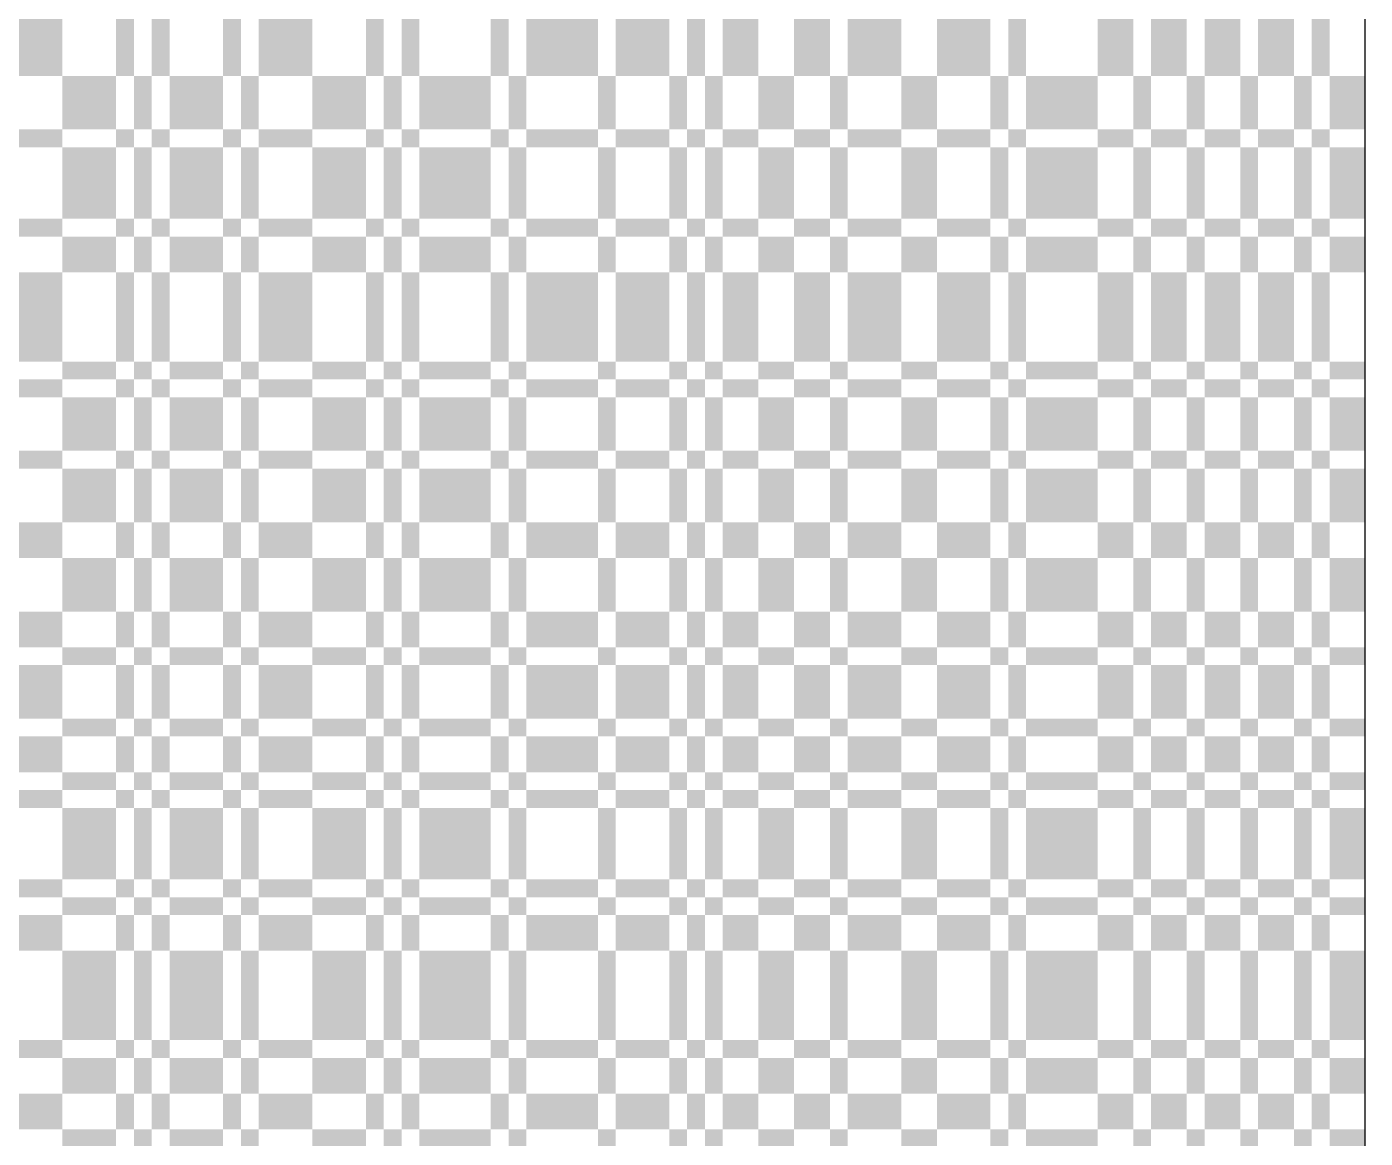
# Model space of a CAD drawing. Extents: x 0 to 200, y 0 to 200.
# Drawn here: x 150 to 180, y 100.2 to 125.1 of the extents above; entities that cross this region are included whole.
import ezdxf

# ---------------------------------------------------------------- set-up
doc = ezdxf.new("R2010")
doc.units = 0

msp = doc.modelspace()

# ---------------------------------------------------------------- linework, layer by layer
at = {"layer": 'CHROME'}
for points in [[(149.2, 124), (150.8, 124), (149.2, 125.6), (150.8, 125.6)], [(152, 124), (152.4, 124), (152, 125.6), (152.4, 125.6)], [(152.8, 124), (153.2, 124), (152.8, 125.6), (153.2, 125.6)], [(154.4, 124), (154.8, 124), (154.4, 125.6), (154.8, 125.6)], [(155.2, 124), (156.4, 124), (155.2, 125.6), (156.4, 125.6)], [(157.6, 124), (158, 124), (157.6, 125.6), (158, 125.6)], [(158.4, 124), (158.8, 124), (158.4, 125.6), (158.8, 125.6)], [(160.4, 124), (160.8, 124), (160.4, 125.6), (160.8, 125.6)], [(161.2, 124), (162.8, 124), (161.2, 125.6), (162.8, 125.6)], [(163.2, 124), (164.4, 124), (163.2, 125.6), (164.4, 125.6)], [(164.8, 124), (165.2, 124), (164.8, 125.6), (165.2, 125.6)], [(165.6, 124), (166.4, 124), (165.6, 125.6), (166.4, 125.6)], [(167.2, 124), (168, 124), (167.2, 125.6), (168, 125.6)], [(168.4, 124), (169.6, 124), (168.4, 125.6), (169.6, 125.6)], [(170.4, 124), (171.6, 124), (170.4, 125.6), (171.6, 125.6)], [(172, 124), (172.4, 124), (172, 125.6), (172.4, 125.6)], [(174, 124), (174.8, 124), (174, 125.6), (174.8, 125.6)], [(175.2, 124), (176, 124), (175.2, 125.6), (176, 125.6)], [(176.4, 124), (177.2, 124), (176.4, 125.6), (177.2, 125.6)], [(177.6, 124), (178.4, 124), (177.6, 125.6), (178.4, 125.6)], [(178.8, 124), (179.2, 124), (178.8, 125.6), (179.2, 125.6)], [(150.8, 122.8), (152, 122.8), (150.8, 124), (152, 124)], [(152.4, 122.8), (152.8, 122.8), (152.4, 124), (152.8, 124)], [(153.2, 122.8), (154.4, 122.8), (153.2, 124), (154.4, 124)], [(154.8, 122.8), (155.2, 122.8), (154.8, 124), (155.2, 124)], [(156.4, 122.8), (157.6, 122.8), (156.4, 124), (157.6, 124)], [(158, 122.8), (158.4, 122.8), (158, 124), (158.4, 124)], [(158.8, 122.8), (160.4, 122.8), (158.8, 124), (160.4, 124)], [(160.8, 122.8), (161.2, 122.8), (160.8, 124), (161.2, 124)], [(162.8, 122.8), (163.2, 122.8), (162.8, 124), (163.2, 124)], [(164.4, 122.8), (164.8, 122.8), (164.4, 124), (164.8, 124)], [(165.2, 122.8), (165.6, 122.8), (165.2, 124), (165.6, 124)], [(166.4, 122.8), (167.2, 122.8), (166.4, 124), (167.2, 124)], [(168, 122.8), (168.4, 122.8), (168, 124), (168.4, 124)], [(169.6, 122.8), (170.4, 122.8), (169.6, 124), (170.4, 124)], [(171.6, 122.8), (172, 122.8), (171.6, 124), (172, 124)], [(172.4, 122.8), (174, 122.8), (172.4, 124), (174, 124)], [(174.8, 122.8), (175.2, 122.8), (174.8, 124), (175.2, 124)], [(176, 122.8), (176.4, 122.8), (176, 124), (176.4, 124)], [(177.2, 122.8), (177.6, 122.8), (177.2, 124), (177.6, 124)], [(178.4, 122.8), (178.8, 122.8), (178.4, 124), (178.8, 124)], [(179.2, 122.8), (180, 122.8), (179.2, 124), (180, 124)], [(149.2, 122.4), (150.8, 122.4), (149.2, 122.8), (150.8, 122.8)], [(152, 122.4), (152.4, 122.4), (152, 122.8), (152.4, 122.8)], [(152.8, 122.4), (153.2, 122.4), (152.8, 122.8), (153.2, 122.8)], [(154.4, 122.4), (154.8, 122.4), (154.4, 122.8), (154.8, 122.8)], [(155.2, 122.4), (156.4, 122.4), (155.2, 122.8), (156.4, 122.8)], [(157.6, 122.4), (158, 122.4), (157.6, 122.8), (158, 122.8)], [(158.4, 122.4), (158.8, 122.4), (158.4, 122.8), (158.8, 122.8)], [(160.4, 122.4), (160.8, 122.4), (160.4, 122.8), (160.8, 122.8)], [(161.2, 122.4), (162.8, 122.4), (161.2, 122.8), (162.8, 122.8)], [(163.2, 122.4), (164.4, 122.4), (163.2, 122.8), (164.4, 122.8)], [(164.8, 122.4), (165.2, 122.4), (164.8, 122.8), (165.2, 122.8)], [(165.6, 122.4), (166.4, 122.4), (165.6, 122.8), (166.4, 122.8)], [(167.2, 122.4), (168, 122.4), (167.2, 122.8), (168, 122.8)], [(168.4, 122.4), (169.6, 122.4), (168.4, 122.8), (169.6, 122.8)], [(170.4, 122.4), (171.6, 122.4), (170.4, 122.8), (171.6, 122.8)], [(172, 122.4), (172.4, 122.4), (172, 122.8), (172.4, 122.8)], [(174, 122.4), (174.8, 122.4), (174, 122.8), (174.8, 122.8)], [(175.2, 122.4), (176, 122.4), (175.2, 122.8), (176, 122.8)], [(176.4, 122.4), (177.2, 122.4), (176.4, 122.8), (177.2, 122.8)], [(177.6, 122.4), (178.4, 122.4), (177.6, 122.8), (178.4, 122.8)], [(178.8, 122.4), (179.2, 122.4), (178.8, 122.8), (179.2, 122.8)], [(150.8, 120.8), (152, 120.8), (150.8, 122.4), (152, 122.4)], [(152.4, 120.8), (152.8, 120.8), (152.4, 122.4), (152.8, 122.4)], [(153.2, 120.8), (154.4, 120.8), (153.2, 122.4), (154.4, 122.4)], [(154.8, 120.8), (155.2, 120.8), (154.8, 122.4), (155.2, 122.4)], [(156.4, 120.8), (157.6, 120.8), (156.4, 122.4), (157.6, 122.4)], [(158, 120.8), (158.4, 120.8), (158, 122.4), (158.4, 122.4)], [(158.8, 120.8), (160.4, 120.8), (158.8, 122.4), (160.4, 122.4)], [(160.8, 120.8), (161.2, 120.8), (160.8, 122.4), (161.2, 122.4)], [(162.8, 120.8), (163.2, 120.8), (162.8, 122.4), (163.2, 122.4)], [(164.4, 120.8), (164.8, 120.8), (164.4, 122.4), (164.8, 122.4)], [(165.2, 120.8), (165.6, 120.8), (165.2, 122.4), (165.6, 122.4)], [(166.4, 120.8), (167.2, 120.8), (166.4, 122.4), (167.2, 122.4)], [(168, 120.8), (168.4, 120.8), (168, 122.4), (168.4, 122.4)], [(169.6, 120.8), (170.4, 120.8), (169.6, 122.4), (170.4, 122.4)], [(171.6, 120.8), (172, 120.8), (171.6, 122.4), (172, 122.4)], [(172.4, 120.8), (174, 120.8), (172.4, 122.4), (174, 122.4)], [(174.8, 120.8), (175.2, 120.8), (174.8, 122.4), (175.2, 122.4)], [(176, 120.8), (176.4, 120.8), (176, 122.4), (176.4, 122.4)], [(177.2, 120.8), (177.6, 120.8), (177.2, 122.4), (177.6, 122.4)], [(178.4, 120.8), (178.8, 120.8), (178.4, 122.4), (178.8, 122.4)], [(179.2, 120.8), (180, 120.8), (179.2, 122.4), (180, 122.4)], [(149.2, 120.4), (150.8, 120.4), (149.2, 120.8), (150.8, 120.8)], [(152, 120.4), (152.4, 120.4), (152, 120.8), (152.4, 120.8)], [(152.8, 120.4), (153.2, 120.4), (152.8, 120.8), (153.2, 120.8)], [(154.4, 120.4), (154.8, 120.4), (154.4, 120.8), (154.8, 120.8)], [(155.2, 120.4), (156.4, 120.4), (155.2, 120.8), (156.4, 120.8)], [(157.6, 120.4), (158, 120.4), (157.6, 120.8), (158, 120.8)], [(158.4, 120.4), (158.8, 120.4), (158.4, 120.8), (158.8, 120.8)], [(160.4, 120.4), (160.8, 120.4), (160.4, 120.8), (160.8, 120.8)], [(161.2, 120.4), (162.8, 120.4), (161.2, 120.8), (162.8, 120.8)], [(163.2, 120.4), (164.4, 120.4), (163.2, 120.8), (164.4, 120.8)], [(164.8, 120.4), (165.2, 120.4), (164.8, 120.8), (165.2, 120.8)], [(165.6, 120.4), (166.4, 120.4), (165.6, 120.8), (166.4, 120.8)], [(167.2, 120.4), (168, 120.4), (167.2, 120.8), (168, 120.8)], [(168.4, 120.4), (169.6, 120.4), (168.4, 120.8), (169.6, 120.8)], [(170.4, 120.4), (171.6, 120.4), (170.4, 120.8), (171.6, 120.8)], [(172, 120.4), (172.4, 120.4), (172, 120.8), (172.4, 120.8)], [(174, 120.4), (174.8, 120.4), (174, 120.8), (174.8, 120.8)], [(175.2, 120.4), (176, 120.4), (175.2, 120.8), (176, 120.8)], [(176.4, 120.4), (177.2, 120.4), (176.4, 120.8), (177.2, 120.8)], [(177.6, 120.4), (178.4, 120.4), (177.6, 120.8), (178.4, 120.8)], [(178.8, 120.4), (179.2, 120.4), (178.8, 120.8), (179.2, 120.8)], [(150.8, 119.6), (152, 119.6), (150.8, 120.4), (152, 120.4)], [(152.4, 119.6), (152.8, 119.6), (152.4, 120.4), (152.8, 120.4)], [(153.2, 119.6), (154.4, 119.6), (153.2, 120.4), (154.4, 120.4)], [(154.8, 119.6), (155.2, 119.6), (154.8, 120.4), (155.2, 120.4)], [(156.4, 119.6), (157.6, 119.6), (156.4, 120.4), (157.6, 120.4)], [(158, 119.6), (158.4, 119.6), (158, 120.4), (158.4, 120.4)], [(158.8, 119.6), (160.4, 119.6), (158.8, 120.4), (160.4, 120.4)], [(160.8, 119.6), (161.2, 119.6), (160.8, 120.4), (161.2, 120.4)], [(162.8, 119.6), (163.2, 119.6), (162.8, 120.4), (163.2, 120.4)], [(164.4, 119.6), (164.8, 119.6), (164.4, 120.4), (164.8, 120.4)], [(165.2, 119.6), (165.6, 119.6), (165.2, 120.4), (165.6, 120.4)], [(166.4, 119.6), (167.2, 119.6), (166.4, 120.4), (167.2, 120.4)], [(168, 119.6), (168.4, 119.6), (168, 120.4), (168.4, 120.4)], [(169.6, 119.6), (170.4, 119.6), (169.6, 120.4), (170.4, 120.4)], [(171.6, 119.6), (172, 119.6), (171.6, 120.4), (172, 120.4)], [(172.4, 119.6), (174, 119.6), (172.4, 120.4), (174, 120.4)], [(174.8, 119.6), (175.2, 119.6), (174.8, 120.4), (175.2, 120.4)], [(176, 119.6), (176.4, 119.6), (176, 120.4), (176.4, 120.4)], [(177.2, 119.6), (177.6, 119.6), (177.2, 120.4), (177.6, 120.4)], [(178.4, 119.6), (178.8, 119.6), (178.4, 120.4), (178.8, 120.4)], [(179.2, 119.6), (180, 119.6), (179.2, 120.4), (180, 120.4)], [(149.2, 117.6), (150.8, 117.6), (149.2, 119.6), (150.8, 119.6)], [(152, 117.6), (152.4, 117.6), (152, 119.6), (152.4, 119.6)], [(152.8, 117.6), (153.2, 117.6), (152.8, 119.6), (153.2, 119.6)], [(154.4, 117.6), (154.8, 117.6), (154.4, 119.6), (154.8, 119.6)], [(155.2, 117.6), (156.4, 117.6), (155.2, 119.6), (156.4, 119.6)], [(157.6, 117.6), (158, 117.6), (157.6, 119.6), (158, 119.6)], [(158.4, 117.6), (158.8, 117.6), (158.4, 119.6), (158.8, 119.6)], [(160.4, 117.6), (160.8, 117.6), (160.4, 119.6), (160.8, 119.6)], [(161.2, 117.6), (162.8, 117.6), (161.2, 119.6), (162.8, 119.6)], [(163.2, 117.6), (164.4, 117.6), (163.2, 119.6), (164.4, 119.6)], [(164.8, 117.6), (165.2, 117.6), (164.8, 119.6), (165.2, 119.6)], [(165.6, 117.6), (166.4, 117.6), (165.6, 119.6), (166.4, 119.6)], [(167.2, 117.6), (168, 117.6), (167.2, 119.6), (168, 119.6)], [(168.4, 117.6), (169.6, 117.6), (168.4, 119.6), (169.6, 119.6)], [(170.4, 117.6), (171.6, 117.6), (170.4, 119.6), (171.6, 119.6)], [(172, 117.6), (172.4, 117.6), (172, 119.6), (172.4, 119.6)], [(174, 117.6), (174.8, 117.6), (174, 119.6), (174.8, 119.6)], [(175.2, 117.6), (176, 117.6), (175.2, 119.6), (176, 119.6)], [(176.4, 117.6), (177.2, 117.6), (176.4, 119.6), (177.2, 119.6)], [(177.6, 117.6), (178.4, 117.6), (177.6, 119.6), (178.4, 119.6)], [(178.8, 117.6), (179.2, 117.6), (178.8, 119.6), (179.2, 119.6)], [(150.8, 117.2), (152, 117.2), (150.8, 117.6), (152, 117.6)], [(152.4, 117.2), (152.8, 117.2), (152.4, 117.6), (152.8, 117.6)], [(153.2, 117.2), (154.4, 117.2), (153.2, 117.6), (154.4, 117.6)], [(154.8, 117.2), (155.2, 117.2), (154.8, 117.6), (155.2, 117.6)], [(156.4, 117.2), (157.6, 117.2), (156.4, 117.6), (157.6, 117.6)], [(158, 117.2), (158.4, 117.2), (158, 117.6), (158.4, 117.6)], [(158.8, 117.2), (160.4, 117.2), (158.8, 117.6), (160.4, 117.6)], [(160.8, 117.2), (161.2, 117.2), (160.8, 117.6), (161.2, 117.6)], [(162.8, 117.2), (163.2, 117.2), (162.8, 117.6), (163.2, 117.6)], [(164.4, 117.2), (164.8, 117.2), (164.4, 117.6), (164.8, 117.6)], [(165.2, 117.2), (165.6, 117.2), (165.2, 117.6), (165.6, 117.6)], [(166.4, 117.2), (167.2, 117.2), (166.4, 117.6), (167.2, 117.6)], [(168, 117.2), (168.4, 117.2), (168, 117.6), (168.4, 117.6)], [(169.6, 117.2), (170.4, 117.2), (169.6, 117.6), (170.4, 117.6)], [(171.6, 117.2), (172, 117.2), (171.6, 117.6), (172, 117.6)], [(172.4, 117.2), (174, 117.2), (172.4, 117.6), (174, 117.6)], [(174.8, 117.2), (175.2, 117.2), (174.8, 117.6), (175.2, 117.6)], [(176, 117.2), (176.4, 117.2), (176, 117.6), (176.4, 117.6)], [(177.2, 117.2), (177.6, 117.2), (177.2, 117.6), (177.6, 117.6)], [(178.4, 117.2), (178.8, 117.2), (178.4, 117.6), (178.8, 117.6)], [(179.2, 117.2), (180, 117.2), (179.2, 117.6), (180, 117.6)], [(149.2, 116.8), (150.8, 116.8), (149.2, 117.2), (150.8, 117.2)], [(152, 116.8), (152.4, 116.8), (152, 117.2), (152.4, 117.2)], [(152.8, 116.8), (153.2, 116.8), (152.8, 117.2), (153.2, 117.2)], [(154.4, 116.8), (154.8, 116.8), (154.4, 117.2), (154.8, 117.2)], [(155.2, 116.8), (156.4, 116.8), (155.2, 117.2), (156.4, 117.2)], [(157.6, 116.8), (158, 116.8), (157.6, 117.2), (158, 117.2)], [(158.4, 116.8), (158.8, 116.8), (158.4, 117.2), (158.8, 117.2)], [(160.4, 116.8), (160.8, 116.8), (160.4, 117.2), (160.8, 117.2)], [(161.2, 116.8), (162.8, 116.8), (161.2, 117.2), (162.8, 117.2)], [(163.2, 116.8), (164.4, 116.8), (163.2, 117.2), (164.4, 117.2)], [(164.8, 116.8), (165.2, 116.8), (164.8, 117.2), (165.2, 117.2)], [(165.6, 116.8), (166.4, 116.8), (165.6, 117.2), (166.4, 117.2)], [(167.2, 116.8), (168, 116.8), (167.2, 117.2), (168, 117.2)], [(168.4, 116.8), (169.6, 116.8), (168.4, 117.2), (169.6, 117.2)], [(170.4, 116.8), (171.6, 116.8), (170.4, 117.2), (171.6, 117.2)], [(172, 116.8), (172.4, 116.8), (172, 117.2), (172.4, 117.2)], [(174, 116.8), (174.8, 116.8), (174, 117.2), (174.8, 117.2)], [(175.2, 116.8), (176, 116.8), (175.2, 117.2), (176, 117.2)], [(176.4, 116.8), (177.2, 116.8), (176.4, 117.2), (177.2, 117.2)], [(177.6, 116.8), (178.4, 116.8), (177.6, 117.2), (178.4, 117.2)], [(178.8, 116.8), (179.2, 116.8), (178.8, 117.2), (179.2, 117.2)], [(150.8, 115.6), (152, 115.6), (150.8, 116.8), (152, 116.8)], [(152.4, 115.6), (152.8, 115.6), (152.4, 116.8), (152.8, 116.8)], [(153.2, 115.6), (154.4, 115.6), (153.2, 116.8), (154.4, 116.8)], [(154.8, 115.6), (155.2, 115.6), (154.8, 116.8), (155.2, 116.8)], [(156.4, 115.6), (157.6, 115.6), (156.4, 116.8), (157.6, 116.8)], [(158, 115.6), (158.4, 115.6), (158, 116.8), (158.4, 116.8)], [(158.8, 115.6), (160.4, 115.6), (158.8, 116.8), (160.4, 116.8)], [(160.8, 115.6), (161.2, 115.6), (160.8, 116.8), (161.2, 116.8)], [(162.8, 115.6), (163.2, 115.6), (162.8, 116.8), (163.2, 116.8)], [(164.4, 115.6), (164.8, 115.6), (164.4, 116.8), (164.8, 116.8)], [(165.2, 115.6), (165.6, 115.6), (165.2, 116.8), (165.6, 116.8)], [(166.4, 115.6), (167.2, 115.6), (166.4, 116.8), (167.2, 116.8)], [(168, 115.6), (168.4, 115.6), (168, 116.8), (168.4, 116.8)], [(169.6, 115.6), (170.4, 115.6), (169.6, 116.8), (170.4, 116.8)], [(171.6, 115.6), (172, 115.6), (171.6, 116.8), (172, 116.8)], [(172.4, 115.6), (174, 115.6), (172.4, 116.8), (174, 116.8)], [(174.8, 115.6), (175.2, 115.6), (174.8, 116.8), (175.2, 116.8)], [(176, 115.6), (176.4, 115.6), (176, 116.8), (176.4, 116.8)], [(177.2, 115.6), (177.6, 115.6), (177.2, 116.8), (177.6, 116.8)], [(178.4, 115.6), (178.8, 115.6), (178.4, 116.8), (178.8, 116.8)], [(179.2, 115.6), (180, 115.6), (179.2, 116.8), (180, 116.8)], [(149.2, 115.2), (150.8, 115.2), (149.2, 115.6), (150.8, 115.6)], [(152, 115.2), (152.4, 115.2), (152, 115.6), (152.4, 115.6)], [(152.8, 115.2), (153.2, 115.2), (152.8, 115.6), (153.2, 115.6)], [(154.4, 115.2), (154.8, 115.2), (154.4, 115.6), (154.8, 115.6)], [(155.2, 115.2), (156.4, 115.2), (155.2, 115.6), (156.4, 115.6)], [(157.6, 115.2), (158, 115.2), (157.6, 115.6), (158, 115.6)], [(158.4, 115.2), (158.8, 115.2), (158.4, 115.6), (158.8, 115.6)], [(160.4, 115.2), (160.8, 115.2), (160.4, 115.6), (160.8, 115.6)], [(161.2, 115.2), (162.8, 115.2), (161.2, 115.6), (162.8, 115.6)], [(163.2, 115.2), (164.4, 115.2), (163.2, 115.6), (164.4, 115.6)], [(164.8, 115.2), (165.2, 115.2), (164.8, 115.6), (165.2, 115.6)], [(165.6, 115.2), (166.4, 115.2), (165.6, 115.6), (166.4, 115.6)], [(167.2, 115.2), (168, 115.2), (167.2, 115.6), (168, 115.6)], [(168.4, 115.2), (169.6, 115.2), (168.4, 115.6), (169.6, 115.6)], [(170.4, 115.2), (171.6, 115.2), (170.4, 115.6), (171.6, 115.6)], [(172, 115.2), (172.4, 115.2), (172, 115.6), (172.4, 115.6)], [(174, 115.2), (174.8, 115.2), (174, 115.6), (174.8, 115.6)], [(175.2, 115.2), (176, 115.2), (175.2, 115.6), (176, 115.6)], [(176.4, 115.2), (177.2, 115.2), (176.4, 115.6), (177.2, 115.6)], [(177.6, 115.2), (178.4, 115.2), (177.6, 115.6), (178.4, 115.6)], [(178.8, 115.2), (179.2, 115.2), (178.8, 115.6), (179.2, 115.6)], [(150.8, 114), (152, 114), (150.8, 115.2), (152, 115.2)], [(152.4, 114), (152.8, 114), (152.4, 115.2), (152.8, 115.2)], [(153.2, 114), (154.4, 114), (153.2, 115.2), (154.4, 115.2)], [(154.8, 114), (155.2, 114), (154.8, 115.2), (155.2, 115.2)], [(156.4, 114), (157.6, 114), (156.4, 115.2), (157.6, 115.2)], [(158, 114), (158.4, 114), (158, 115.2), (158.4, 115.2)], [(158.8, 114), (160.4, 114), (158.8, 115.2), (160.4, 115.2)], [(160.8, 114), (161.2, 114), (160.8, 115.2), (161.2, 115.2)], [(162.8, 114), (163.2, 114), (162.8, 115.2), (163.2, 115.2)], [(164.4, 114), (164.8, 114), (164.4, 115.2), (164.8, 115.2)], [(165.2, 114), (165.6, 114), (165.2, 115.2), (165.6, 115.2)], [(166.4, 114), (167.2, 114), (166.4, 115.2), (167.2, 115.2)], [(168, 114), (168.4, 114), (168, 115.2), (168.4, 115.2)], [(169.6, 114), (170.4, 114), (169.6, 115.2), (170.4, 115.2)], [(171.6, 114), (172, 114), (171.6, 115.2), (172, 115.2)], [(172.4, 114), (174, 114), (172.4, 115.2), (174, 115.2)], [(174.8, 114), (175.2, 114), (174.8, 115.2), (175.2, 115.2)], [(176, 114), (176.4, 114), (176, 115.2), (176.4, 115.2)], [(177.2, 114), (177.6, 114), (177.2, 115.2), (177.6, 115.2)], [(178.4, 114), (178.8, 114), (178.4, 115.2), (178.8, 115.2)], [(179.2, 114), (180, 114), (179.2, 115.2), (180, 115.2)], [(149.2, 113.2), (150.8, 113.2), (149.2, 114), (150.8, 114)], [(152, 113.2), (152.4, 113.2), (152, 114), (152.4, 114)], [(152.8, 113.2), (153.2, 113.2), (152.8, 114), (153.2, 114)], [(154.4, 113.2), (154.8, 113.2), (154.4, 114), (154.8, 114)], [(155.2, 113.2), (156.4, 113.2), (155.2, 114), (156.4, 114)], [(157.6, 113.2), (158, 113.2), (157.6, 114), (158, 114)], [(158.4, 113.2), (158.8, 113.2), (158.4, 114), (158.8, 114)], [(160.4, 113.2), (160.8, 113.2), (160.4, 114), (160.8, 114)], [(161.2, 113.2), (162.8, 113.2), (161.2, 114), (162.8, 114)], [(163.2, 113.2), (164.4, 113.2), (163.2, 114), (164.4, 114)], [(164.8, 113.2), (165.2, 113.2), (164.8, 114), (165.2, 114)], [(165.6, 113.2), (166.4, 113.2), (165.6, 114), (166.4, 114)], [(167.2, 113.2), (168, 113.2), (167.2, 114), (168, 114)], [(168.4, 113.2), (169.6, 113.2), (168.4, 114), (169.6, 114)], [(170.4, 113.2), (171.6, 113.2), (170.4, 114), (171.6, 114)], [(172, 113.2), (172.4, 113.2), (172, 114), (172.4, 114)], [(174, 113.2), (174.8, 113.2), (174, 114), (174.8, 114)], [(175.2, 113.2), (176, 113.2), (175.2, 114), (176, 114)], [(176.4, 113.2), (177.2, 113.2), (176.4, 114), (177.2, 114)], [(177.6, 113.2), (178.4, 113.2), (177.6, 114), (178.4, 114)], [(178.8, 113.2), (179.2, 113.2), (178.8, 114), (179.2, 114)], [(150.8, 112), (152, 112), (150.8, 113.2), (152, 113.2)], [(152.4, 112), (152.8, 112), (152.4, 113.2), (152.8, 113.2)], [(153.2, 112), (154.4, 112), (153.2, 113.2), (154.4, 113.2)], [(154.8, 112), (155.2, 112), (154.8, 113.2), (155.2, 113.2)], [(156.4, 112), (157.6, 112), (156.4, 113.2), (157.6, 113.2)], [(158, 112), (158.4, 112), (158, 113.2), (158.4, 113.2)], [(158.8, 112), (160.4, 112), (158.8, 113.2), (160.4, 113.2)], [(160.8, 112), (161.2, 112), (160.8, 113.2), (161.2, 113.2)], [(162.8, 112), (163.2, 112), (162.8, 113.2), (163.2, 113.2)], [(164.4, 112), (164.8, 112), (164.4, 113.2), (164.8, 113.2)], [(165.2, 112), (165.6, 112), (165.2, 113.2), (165.6, 113.2)], [(166.4, 112), (167.2, 112), (166.4, 113.2), (167.2, 113.2)], [(168, 112), (168.4, 112), (168, 113.2), (168.4, 113.2)], [(169.6, 112), (170.4, 112), (169.6, 113.2), (170.4, 113.2)], [(171.6, 112), (172, 112), (171.6, 113.2), (172, 113.2)], [(172.4, 112), (174, 112), (172.4, 113.2), (174, 113.2)], [(174.8, 112), (175.2, 112), (174.8, 113.2), (175.2, 113.2)], [(176, 112), (176.4, 112), (176, 113.2), (176.4, 113.2)], [(177.2, 112), (177.6, 112), (177.2, 113.2), (177.6, 113.2)], [(178.4, 112), (178.8, 112), (178.4, 113.2), (178.8, 113.2)], [(179.2, 112), (180, 112), (179.2, 113.2), (180, 113.2)], [(149.2, 111.2), (150.8, 111.2), (149.2, 112), (150.8, 112)], [(152, 111.2), (152.4, 111.2), (152, 112), (152.4, 112)], [(152.8, 111.2), (153.2, 111.2), (152.8, 112), (153.2, 112)], [(154.4, 111.2), (154.8, 111.2), (154.4, 112), (154.8, 112)], [(155.2, 111.2), (156.4, 111.2), (155.2, 112), (156.4, 112)], [(157.6, 111.2), (158, 111.2), (157.6, 112), (158, 112)], [(158.4, 111.2), (158.8, 111.2), (158.4, 112), (158.8, 112)], [(160.4, 111.2), (160.8, 111.2), (160.4, 112), (160.8, 112)], [(161.2, 111.2), (162.8, 111.2), (161.2, 112), (162.8, 112)], [(163.2, 111.2), (164.4, 111.2), (163.2, 112), (164.4, 112)], [(164.8, 111.2), (165.2, 111.2), (164.8, 112), (165.2, 112)], [(165.6, 111.2), (166.4, 111.2), (165.6, 112), (166.4, 112)], [(167.2, 111.2), (168, 111.2), (167.2, 112), (168, 112)], [(168.4, 111.2), (169.6, 111.2), (168.4, 112), (169.6, 112)], [(170.4, 111.2), (171.6, 111.2), (170.4, 112), (171.6, 112)], [(172, 111.2), (172.4, 111.2), (172, 112), (172.4, 112)], [(174, 111.2), (174.8, 111.2), (174, 112), (174.8, 112)], [(175.2, 111.2), (176, 111.2), (175.2, 112), (176, 112)], [(176.4, 111.2), (177.2, 111.2), (176.4, 112), (177.2, 112)], [(177.6, 111.2), (178.4, 111.2), (177.6, 112), (178.4, 112)], [(178.8, 111.2), (179.2, 111.2), (178.8, 112), (179.2, 112)], [(150.8, 110.8), (152, 110.8), (150.8, 111.2), (152, 111.2)], [(152.4, 110.8), (152.8, 110.8), (152.4, 111.2), (152.8, 111.2)], [(153.2, 110.8), (154.4, 110.8), (153.2, 111.2), (154.4, 111.2)], [(154.8, 110.8), (155.2, 110.8), (154.8, 111.2), (155.2, 111.2)], [(156.4, 110.8), (157.6, 110.8), (156.4, 111.2), (157.6, 111.2)], [(158, 110.8), (158.4, 110.8), (158, 111.2), (158.4, 111.2)], [(158.8, 110.8), (160.4, 110.8), (158.8, 111.2), (160.4, 111.2)], [(160.8, 110.8), (161.2, 110.8), (160.8, 111.2), (161.2, 111.2)], [(162.8, 110.8), (163.2, 110.8), (162.8, 111.2), (163.2, 111.2)], [(164.4, 110.8), (164.8, 110.8), (164.4, 111.2), (164.8, 111.2)], [(165.2, 110.8), (165.6, 110.8), (165.2, 111.2), (165.6, 111.2)], [(166.4, 110.8), (167.2, 110.8), (166.4, 111.2), (167.2, 111.2)], [(168, 110.8), (168.4, 110.8), (168, 111.2), (168.4, 111.2)], [(169.6, 110.8), (170.4, 110.8), (169.6, 111.2), (170.4, 111.2)], [(171.6, 110.8), (172, 110.8), (171.6, 111.2), (172, 111.2)], [(172.4, 110.8), (174, 110.8), (172.4, 111.2), (174, 111.2)], [(174.8, 110.8), (175.2, 110.8), (174.8, 111.2), (175.2, 111.2)], [(176, 110.8), (176.4, 110.8), (176, 111.2), (176.4, 111.2)], [(177.2, 110.8), (177.6, 110.8), (177.2, 111.2), (177.6, 111.2)], [(178.4, 110.8), (178.8, 110.8), (178.4, 111.2), (178.8, 111.2)], [(179.2, 110.8), (180, 110.8), (179.2, 111.2), (180, 111.2)], [(149.2, 109.6), (150.8, 109.6), (149.2, 110.8), (150.8, 110.8)], [(152, 109.6), (152.4, 109.6), (152, 110.8), (152.4, 110.8)], [(152.8, 109.6), (153.2, 109.6), (152.8, 110.8), (153.2, 110.8)], [(154.4, 109.6), (154.8, 109.6), (154.4, 110.8), (154.8, 110.8)], [(155.2, 109.6), (156.4, 109.6), (155.2, 110.8), (156.4, 110.8)], [(157.6, 109.6), (158, 109.6), (157.6, 110.8), (158, 110.8)], [(158.4, 109.6), (158.8, 109.6), (158.4, 110.8), (158.8, 110.8)], [(160.4, 109.6), (160.8, 109.6), (160.4, 110.8), (160.8, 110.8)], [(161.2, 109.6), (162.8, 109.6), (161.2, 110.8), (162.8, 110.8)], [(163.2, 109.6), (164.4, 109.6), (163.2, 110.8), (164.4, 110.8)], [(164.8, 109.6), (165.2, 109.6), (164.8, 110.8), (165.2, 110.8)], [(165.6, 109.6), (166.4, 109.6), (165.6, 110.8), (166.4, 110.8)], [(167.2, 109.6), (168, 109.6), (167.2, 110.8), (168, 110.8)], [(168.4, 109.6), (169.6, 109.6), (168.4, 110.8), (169.6, 110.8)], [(170.4, 109.6), (171.6, 109.6), (170.4, 110.8), (171.6, 110.8)], [(172, 109.6), (172.4, 109.6), (172, 110.8), (172.4, 110.8)], [(174, 109.6), (174.8, 109.6), (174, 110.8), (174.8, 110.8)], [(175.2, 109.6), (176, 109.6), (175.2, 110.8), (176, 110.8)], [(176.4, 109.6), (177.2, 109.6), (176.4, 110.8), (177.2, 110.8)], [(177.6, 109.6), (178.4, 109.6), (177.6, 110.8), (178.4, 110.8)], [(178.8, 109.6), (179.2, 109.6), (178.8, 110.8), (179.2, 110.8)], [(150.8, 109.2), (152, 109.2), (150.8, 109.6), (152, 109.6)], [(152.4, 109.2), (152.8, 109.2), (152.4, 109.6), (152.8, 109.6)], [(153.2, 109.2), (154.4, 109.2), (153.2, 109.6), (154.4, 109.6)], [(154.8, 109.2), (155.2, 109.2), (154.8, 109.6), (155.2, 109.6)], [(156.4, 109.2), (157.6, 109.2), (156.4, 109.6), (157.6, 109.6)], [(158, 109.2), (158.4, 109.2), (158, 109.6), (158.4, 109.6)], [(158.8, 109.2), (160.4, 109.2), (158.8, 109.6), (160.4, 109.6)], [(160.8, 109.2), (161.2, 109.2), (160.8, 109.6), (161.2, 109.6)], [(162.8, 109.2), (163.2, 109.2), (162.8, 109.6), (163.2, 109.6)], [(164.4, 109.2), (164.8, 109.2), (164.4, 109.6), (164.8, 109.6)], [(165.2, 109.2), (165.6, 109.2), (165.2, 109.6), (165.6, 109.6)], [(166.4, 109.2), (167.2, 109.2), (166.4, 109.6), (167.2, 109.6)], [(168, 109.2), (168.4, 109.2), (168, 109.6), (168.4, 109.6)], [(169.6, 109.2), (170.4, 109.2), (169.6, 109.6), (170.4, 109.6)], [(171.6, 109.2), (172, 109.2), (171.6, 109.6), (172, 109.6)], [(172.4, 109.2), (174, 109.2), (172.4, 109.6), (174, 109.6)], [(174.8, 109.2), (175.2, 109.2), (174.8, 109.6), (175.2, 109.6)], [(176, 109.2), (176.4, 109.2), (176, 109.6), (176.4, 109.6)], [(177.2, 109.2), (177.6, 109.2), (177.2, 109.6), (177.6, 109.6)], [(178.4, 109.2), (178.8, 109.2), (178.4, 109.6), (178.8, 109.6)], [(179.2, 109.2), (180, 109.2), (179.2, 109.6), (180, 109.6)], [(149.2, 108.4), (150.8, 108.4), (149.2, 109.2), (150.8, 109.2)], [(152, 108.4), (152.4, 108.4), (152, 109.2), (152.4, 109.2)], [(152.8, 108.4), (153.2, 108.4), (152.8, 109.2), (153.2, 109.2)], [(154.4, 108.4), (154.8, 108.4), (154.4, 109.2), (154.8, 109.2)], [(155.2, 108.4), (156.4, 108.4), (155.2, 109.2), (156.4, 109.2)], [(157.6, 108.4), (158, 108.4), (157.6, 109.2), (158, 109.2)], [(158.4, 108.4), (158.8, 108.4), (158.4, 109.2), (158.8, 109.2)], [(160.4, 108.4), (160.8, 108.4), (160.4, 109.2), (160.8, 109.2)], [(161.2, 108.4), (162.8, 108.4), (161.2, 109.2), (162.8, 109.2)], [(163.2, 108.4), (164.4, 108.4), (163.2, 109.2), (164.4, 109.2)], [(164.8, 108.4), (165.2, 108.4), (164.8, 109.2), (165.2, 109.2)], [(165.6, 108.4), (166.4, 108.4), (165.6, 109.2), (166.4, 109.2)], [(167.2, 108.4), (168, 108.4), (167.2, 109.2), (168, 109.2)], [(168.4, 108.4), (169.6, 108.4), (168.4, 109.2), (169.6, 109.2)], [(170.4, 108.4), (171.6, 108.4), (170.4, 109.2), (171.6, 109.2)], [(172, 108.4), (172.4, 108.4), (172, 109.2), (172.4, 109.2)], [(174, 108.4), (174.8, 108.4), (174, 109.2), (174.8, 109.2)], [(175.2, 108.4), (176, 108.4), (175.2, 109.2), (176, 109.2)], [(176.4, 108.4), (177.2, 108.4), (176.4, 109.2), (177.2, 109.2)], [(177.6, 108.4), (178.4, 108.4), (177.6, 109.2), (178.4, 109.2)], [(178.8, 108.4), (179.2, 108.4), (178.8, 109.2), (179.2, 109.2)], [(150.8, 108), (152, 108), (150.8, 108.4), (152, 108.4)], [(152.4, 108), (152.8, 108), (152.4, 108.4), (152.8, 108.4)], [(153.2, 108), (154.4, 108), (153.2, 108.4), (154.4, 108.4)], [(154.8, 108), (155.2, 108), (154.8, 108.4), (155.2, 108.4)], [(156.4, 108), (157.6, 108), (156.4, 108.4), (157.6, 108.4)], [(158, 108), (158.4, 108), (158, 108.4), (158.4, 108.4)], [(158.8, 108), (160.4, 108), (158.8, 108.4), (160.4, 108.4)], [(160.8, 108), (161.2, 108), (160.8, 108.4), (161.2, 108.4)], [(162.8, 108), (163.2, 108), (162.8, 108.4), (163.2, 108.4)], [(164.4, 108), (164.8, 108), (164.4, 108.4), (164.8, 108.4)], [(165.2, 108), (165.6, 108), (165.2, 108.4), (165.6, 108.4)], [(166.4, 108), (167.2, 108), (166.4, 108.4), (167.2, 108.4)], [(168, 108), (168.4, 108), (168, 108.4), (168.4, 108.4)], [(169.6, 108), (170.4, 108), (169.6, 108.4), (170.4, 108.4)], [(171.6, 108), (172, 108), (171.6, 108.4), (172, 108.4)], [(172.4, 108), (174, 108), (172.4, 108.4), (174, 108.4)], [(174.8, 108), (175.2, 108), (174.8, 108.4), (175.2, 108.4)], [(176, 108), (176.4, 108), (176, 108.4), (176.4, 108.4)], [(177.2, 108), (177.6, 108), (177.2, 108.4), (177.6, 108.4)], [(178.4, 108), (178.8, 108), (178.4, 108.4), (178.8, 108.4)], [(179.2, 108), (180, 108), (179.2, 108.4), (180, 108.4)], [(149.2, 107.6), (150.8, 107.6), (149.2, 108), (150.8, 108)], [(152, 107.6), (152.4, 107.6), (152, 108), (152.4, 108)], [(152.8, 107.6), (153.2, 107.6), (152.8, 108), (153.2, 108)], [(154.4, 107.6), (154.8, 107.6), (154.4, 108), (154.8, 108)], [(155.2, 107.6), (156.4, 107.6), (155.2, 108), (156.4, 108)], [(157.6, 107.6), (158, 107.6), (157.6, 108), (158, 108)], [(158.4, 107.6), (158.8, 107.6), (158.4, 108), (158.8, 108)], [(160.4, 107.6), (160.8, 107.6), (160.4, 108), (160.8, 108)], [(161.2, 107.6), (162.8, 107.6), (161.2, 108), (162.8, 108)], [(163.2, 107.6), (164.4, 107.6), (163.2, 108), (164.4, 108)], [(164.8, 107.6), (165.2, 107.6), (164.8, 108), (165.2, 108)], [(165.6, 107.6), (166.4, 107.6), (165.6, 108), (166.4, 108)], [(167.2, 107.6), (168, 107.6), (167.2, 108), (168, 108)], [(168.4, 107.6), (169.6, 107.6), (168.4, 108), (169.6, 108)], [(170.4, 107.6), (171.6, 107.6), (170.4, 108), (171.6, 108)], [(172, 107.6), (172.4, 107.6), (172, 108), (172.4, 108)], [(174, 107.6), (174.8, 107.6), (174, 108), (174.8, 108)], [(175.2, 107.6), (176, 107.6), (175.2, 108), (176, 108)], [(176.4, 107.6), (177.2, 107.6), (176.4, 108), (177.2, 108)], [(177.6, 107.6), (178.4, 107.6), (177.6, 108), (178.4, 108)], [(178.8, 107.6), (179.2, 107.6), (178.8, 108), (179.2, 108)], [(150.8, 106), (152, 106), (150.8, 107.6), (152, 107.6)], [(152.4, 106), (152.8, 106), (152.4, 107.6), (152.8, 107.6)], [(153.2, 106), (154.4, 106), (153.2, 107.6), (154.4, 107.6)], [(154.8, 106), (155.2, 106), (154.8, 107.6), (155.2, 107.6)], [(156.4, 106), (157.6, 106), (156.4, 107.6), (157.6, 107.6)], [(158, 106), (158.4, 106), (158, 107.6), (158.4, 107.6)], [(158.8, 106), (160.4, 106), (158.8, 107.6), (160.4, 107.6)], [(160.8, 106), (161.2, 106), (160.8, 107.6), (161.2, 107.6)], [(162.8, 106), (163.2, 106), (162.8, 107.6), (163.2, 107.6)], [(164.4, 106), (164.8, 106), (164.4, 107.6), (164.8, 107.6)], [(165.2, 106), (165.6, 106), (165.2, 107.6), (165.6, 107.6)], [(166.4, 106), (167.2, 106), (166.4, 107.6), (167.2, 107.6)], [(168, 106), (168.4, 106), (168, 107.6), (168.4, 107.6)], [(169.6, 106), (170.4, 106), (169.6, 107.6), (170.4, 107.6)], [(171.6, 106), (172, 106), (171.6, 107.6), (172, 107.6)], [(172.4, 106), (174, 106), (172.4, 107.6), (174, 107.6)], [(174.8, 106), (175.2, 106), (174.8, 107.6), (175.2, 107.6)], [(176, 106), (176.4, 106), (176, 107.6), (176.4, 107.6)], [(177.2, 106), (177.6, 106), (177.2, 107.6), (177.6, 107.6)], [(178.4, 106), (178.8, 106), (178.4, 107.6), (178.8, 107.6)], [(179.2, 106), (180, 106), (179.2, 107.6), (180, 107.6)], [(149.2, 105.6), (150.8, 105.6), (149.2, 106), (150.8, 106)], [(152, 105.6), (152.4, 105.6), (152, 106), (152.4, 106)], [(152.8, 105.6), (153.2, 105.6), (152.8, 106), (153.2, 106)], [(154.4, 105.6), (154.8, 105.6), (154.4, 106), (154.8, 106)], [(155.2, 105.6), (156.4, 105.6), (155.2, 106), (156.4, 106)], [(157.6, 105.6), (158, 105.6), (157.6, 106), (158, 106)], [(158.4, 105.6), (158.8, 105.6), (158.4, 106), (158.8, 106)], [(160.4, 105.6), (160.8, 105.6), (160.4, 106), (160.8, 106)], [(161.2, 105.6), (162.8, 105.6), (161.2, 106), (162.8, 106)], [(163.2, 105.6), (164.4, 105.6), (163.2, 106), (164.4, 106)], [(164.8, 105.6), (165.2, 105.6), (164.8, 106), (165.2, 106)], [(165.6, 105.6), (166.4, 105.6), (165.6, 106), (166.4, 106)], [(167.2, 105.6), (168, 105.6), (167.2, 106), (168, 106)], [(168.4, 105.6), (169.6, 105.6), (168.4, 106), (169.6, 106)], [(170.4, 105.6), (171.6, 105.6), (170.4, 106), (171.6, 106)], [(172, 105.6), (172.4, 105.6), (172, 106), (172.4, 106)], [(174, 105.6), (174.8, 105.6), (174, 106), (174.8, 106)], [(175.2, 105.6), (176, 105.6), (175.2, 106), (176, 106)], [(176.4, 105.6), (177.2, 105.6), (176.4, 106), (177.2, 106)], [(177.6, 105.6), (178.4, 105.6), (177.6, 106), (178.4, 106)], [(178.8, 105.6), (179.2, 105.6), (178.8, 106), (179.2, 106)], [(150.8, 105.2), (152, 105.2), (150.8, 105.6), (152, 105.6)], [(152.4, 105.2), (152.8, 105.2), (152.4, 105.6), (152.8, 105.6)], [(153.2, 105.2), (154.4, 105.2), (153.2, 105.6), (154.4, 105.6)], [(154.8, 105.2), (155.2, 105.2), (154.8, 105.6), (155.2, 105.6)], [(156.4, 105.2), (157.6, 105.2), (156.4, 105.6), (157.6, 105.6)], [(158, 105.2), (158.4, 105.2), (158, 105.6), (158.4, 105.6)], [(158.8, 105.2), (160.4, 105.2), (158.8, 105.6), (160.4, 105.6)], [(160.8, 105.2), (161.2, 105.2), (160.8, 105.6), (161.2, 105.6)], [(162.8, 105.2), (163.2, 105.2), (162.8, 105.6), (163.2, 105.6)], [(164.4, 105.2), (164.8, 105.2), (164.4, 105.6), (164.8, 105.6)], [(165.2, 105.2), (165.6, 105.2), (165.2, 105.6), (165.6, 105.6)], [(166.4, 105.2), (167.2, 105.2), (166.4, 105.6), (167.2, 105.6)], [(168, 105.2), (168.4, 105.2), (168, 105.6), (168.4, 105.6)], [(169.6, 105.2), (170.4, 105.2), (169.6, 105.6), (170.4, 105.6)], [(171.6, 105.2), (172, 105.2), (171.6, 105.6), (172, 105.6)], [(172.4, 105.2), (174, 105.2), (172.4, 105.6), (174, 105.6)], [(174.8, 105.2), (175.2, 105.2), (174.8, 105.6), (175.2, 105.6)], [(176, 105.2), (176.4, 105.2), (176, 105.6), (176.4, 105.6)], [(177.2, 105.2), (177.6, 105.2), (177.2, 105.6), (177.6, 105.6)], [(178.4, 105.2), (178.8, 105.2), (178.4, 105.6), (178.8, 105.6)], [(179.2, 105.2), (180, 105.2), (179.2, 105.6), (180, 105.6)], [(149.2, 104.4), (150.8, 104.4), (149.2, 105.2), (150.8, 105.2)], [(152, 104.4), (152.4, 104.4), (152, 105.2), (152.4, 105.2)], [(152.8, 104.4), (153.2, 104.4), (152.8, 105.2), (153.2, 105.2)], [(154.4, 104.4), (154.8, 104.4), (154.4, 105.2), (154.8, 105.2)], [(155.2, 104.4), (156.4, 104.4), (155.2, 105.2), (156.4, 105.2)], [(157.6, 104.4), (158, 104.4), (157.6, 105.2), (158, 105.2)], [(158.4, 104.4), (158.8, 104.4), (158.4, 105.2), (158.8, 105.2)], [(160.4, 104.4), (160.8, 104.4), (160.4, 105.2), (160.8, 105.2)], [(161.2, 104.4), (162.8, 104.4), (161.2, 105.2), (162.8, 105.2)], [(163.2, 104.4), (164.4, 104.4), (163.2, 105.2), (164.4, 105.2)], [(164.8, 104.4), (165.2, 104.4), (164.8, 105.2), (165.2, 105.2)], [(165.6, 104.4), (166.4, 104.4), (165.6, 105.2), (166.4, 105.2)], [(167.2, 104.4), (168, 104.4), (167.2, 105.2), (168, 105.2)], [(168.4, 104.4), (169.6, 104.4), (168.4, 105.2), (169.6, 105.2)], [(170.4, 104.4), (171.6, 104.4), (170.4, 105.2), (171.6, 105.2)], [(172, 104.4), (172.4, 104.4), (172, 105.2), (172.4, 105.2)], [(174, 104.4), (174.8, 104.4), (174, 105.2), (174.8, 105.2)], [(175.2, 104.4), (176, 104.4), (175.2, 105.2), (176, 105.2)], [(176.4, 104.4), (177.2, 104.4), (176.4, 105.2), (177.2, 105.2)], [(177.6, 104.4), (178.4, 104.4), (177.6, 105.2), (178.4, 105.2)], [(178.8, 104.4), (179.2, 104.4), (178.8, 105.2), (179.2, 105.2)], [(150.8, 102.4), (152, 102.4), (150.8, 104.4), (152, 104.4)], [(152.4, 102.4), (152.8, 102.4), (152.4, 104.4), (152.8, 104.4)], [(153.2, 102.4), (154.4, 102.4), (153.2, 104.4), (154.4, 104.4)], [(154.8, 102.4), (155.2, 102.4), (154.8, 104.4), (155.2, 104.4)], [(156.4, 102.4), (157.6, 102.4), (156.4, 104.4), (157.6, 104.4)], [(158, 102.4), (158.4, 102.4), (158, 104.4), (158.4, 104.4)], [(158.8, 102.4), (160.4, 102.4), (158.8, 104.4), (160.4, 104.4)], [(160.8, 102.4), (161.2, 102.4), (160.8, 104.4), (161.2, 104.4)], [(162.8, 102.4), (163.2, 102.4), (162.8, 104.4), (163.2, 104.4)], [(164.4, 102.4), (164.8, 102.4), (164.4, 104.4), (164.8, 104.4)], [(165.2, 102.4), (165.6, 102.4), (165.2, 104.4), (165.6, 104.4)], [(166.4, 102.4), (167.2, 102.4), (166.4, 104.4), (167.2, 104.4)], [(168, 102.4), (168.4, 102.4), (168, 104.4), (168.4, 104.4)], [(169.6, 102.4), (170.4, 102.4), (169.6, 104.4), (170.4, 104.4)], [(171.6, 102.4), (172, 102.4), (171.6, 104.4), (172, 104.4)], [(172.4, 102.4), (174, 102.4), (172.4, 104.4), (174, 104.4)], [(174.8, 102.4), (175.2, 102.4), (174.8, 104.4), (175.2, 104.4)], [(176, 102.4), (176.4, 102.4), (176, 104.4), (176.4, 104.4)], [(177.2, 102.4), (177.6, 102.4), (177.2, 104.4), (177.6, 104.4)], [(178.4, 102.4), (178.8, 102.4), (178.4, 104.4), (178.8, 104.4)], [(179.2, 102.4), (180, 102.4), (179.2, 104.4), (180, 104.4)], [(149.2, 102), (150.8, 102), (149.2, 102.4), (150.8, 102.4)], [(152, 102), (152.4, 102), (152, 102.4), (152.4, 102.4)], [(152.8, 102), (153.2, 102), (152.8, 102.4), (153.2, 102.4)], [(154.4, 102), (154.8, 102), (154.4, 102.4), (154.8, 102.4)], [(155.2, 102), (156.4, 102), (155.2, 102.4), (156.4, 102.4)], [(157.6, 102), (158, 102), (157.6, 102.4), (158, 102.4)], [(158.4, 102), (158.8, 102), (158.4, 102.4), (158.8, 102.4)], [(160.4, 102), (160.8, 102), (160.4, 102.4), (160.8, 102.4)], [(161.2, 102), (162.8, 102), (161.2, 102.4), (162.8, 102.4)], [(163.2, 102), (164.4, 102), (163.2, 102.4), (164.4, 102.4)], [(164.8, 102), (165.2, 102), (164.8, 102.4), (165.2, 102.4)], [(165.6, 102), (166.4, 102), (165.6, 102.4), (166.4, 102.4)], [(167.2, 102), (168, 102), (167.2, 102.4), (168, 102.4)], [(168.4, 102), (169.6, 102), (168.4, 102.4), (169.6, 102.4)], [(170.4, 102), (171.6, 102), (170.4, 102.4), (171.6, 102.4)], [(172, 102), (172.4, 102), (172, 102.4), (172.4, 102.4)], [(174, 102), (174.8, 102), (174, 102.4), (174.8, 102.4)], [(175.2, 102), (176, 102), (175.2, 102.4), (176, 102.4)], [(176.4, 102), (177.2, 102), (176.4, 102.4), (177.2, 102.4)], [(177.6, 102), (178.4, 102), (177.6, 102.4), (178.4, 102.4)], [(178.8, 102), (179.2, 102), (178.8, 102.4), (179.2, 102.4)], [(150.8, 101.2), (152, 101.2), (150.8, 102), (152, 102)], [(152.4, 101.2), (152.8, 101.2), (152.4, 102), (152.8, 102)], [(153.2, 101.2), (154.4, 101.2), (153.2, 102), (154.4, 102)], [(154.8, 101.2), (155.2, 101.2), (154.8, 102), (155.2, 102)], [(156.4, 101.2), (157.6, 101.2), (156.4, 102), (157.6, 102)], [(158, 101.2), (158.4, 101.2), (158, 102), (158.4, 102)], [(158.8, 101.2), (160.4, 101.2), (158.8, 102), (160.4, 102)], [(160.8, 101.2), (161.2, 101.2), (160.8, 102), (161.2, 102)], [(162.8, 101.2), (163.2, 101.2), (162.8, 102), (163.2, 102)], [(164.4, 101.2), (164.8, 101.2), (164.4, 102), (164.8, 102)], [(165.2, 101.2), (165.6, 101.2), (165.2, 102), (165.6, 102)], [(166.4, 101.2), (167.2, 101.2), (166.4, 102), (167.2, 102)], [(168, 101.2), (168.4, 101.2), (168, 102), (168.4, 102)], [(169.6, 101.2), (170.4, 101.2), (169.6, 102), (170.4, 102)], [(171.6, 101.2), (172, 101.2), (171.6, 102), (172, 102)], [(172.4, 101.2), (174, 101.2), (172.4, 102), (174, 102)], [(174.8, 101.2), (175.2, 101.2), (174.8, 102), (175.2, 102)], [(176, 101.2), (176.4, 101.2), (176, 102), (176.4, 102)], [(177.2, 101.2), (177.6, 101.2), (177.2, 102), (177.6, 102)], [(178.4, 101.2), (178.8, 101.2), (178.4, 102), (178.8, 102)], [(179.2, 101.2), (180, 101.2), (179.2, 102), (180, 102)], [(149.2, 100.4), (150.8, 100.4), (149.2, 101.2), (150.8, 101.2)], [(152, 100.4), (152.4, 100.4), (152, 101.2), (152.4, 101.2)], [(152.8, 100.4), (153.2, 100.4), (152.8, 101.2), (153.2, 101.2)], [(154.4, 100.4), (154.8, 100.4), (154.4, 101.2), (154.8, 101.2)], [(155.2, 100.4), (156.4, 100.4), (155.2, 101.2), (156.4, 101.2)], [(157.6, 100.4), (158, 100.4), (157.6, 101.2), (158, 101.2)], [(158.4, 100.4), (158.8, 100.4), (158.4, 101.2), (158.8, 101.2)], [(160.4, 100.4), (160.8, 100.4), (160.4, 101.2), (160.8, 101.2)], [(161.2, 100.4), (162.8, 100.4), (161.2, 101.2), (162.8, 101.2)], [(163.2, 100.4), (164.4, 100.4), (163.2, 101.2), (164.4, 101.2)], [(164.8, 100.4), (165.2, 100.4), (164.8, 101.2), (165.2, 101.2)], [(165.6, 100.4), (166.4, 100.4), (165.6, 101.2), (166.4, 101.2)], [(167.2, 100.4), (168, 100.4), (167.2, 101.2), (168, 101.2)], [(168.4, 100.4), (169.6, 100.4), (168.4, 101.2), (169.6, 101.2)], [(170.4, 100.4), (171.6, 100.4), (170.4, 101.2), (171.6, 101.2)], [(172, 100.4), (172.4, 100.4), (172, 101.2), (172.4, 101.2)], [(174, 100.4), (174.8, 100.4), (174, 101.2), (174.8, 101.2)], [(175.2, 100.4), (176, 100.4), (175.2, 101.2), (176, 101.2)], [(176.4, 100.4), (177.2, 100.4), (176.4, 101.2), (177.2, 101.2)], [(177.6, 100.4), (178.4, 100.4), (177.6, 101.2), (178.4, 101.2)], [(178.8, 100.4), (179.2, 100.4), (178.8, 101.2), (179.2, 101.2)], [(150.8, 100), (152, 100), (150.8, 100.4), (152, 100.4)], [(152.4, 100), (152.8, 100), (152.4, 100.4), (152.8, 100.4)], [(153.2, 100), (154.4, 100), (153.2, 100.4), (154.4, 100.4)], [(154.8, 100), (155.2, 100), (154.8, 100.4), (155.2, 100.4)], [(156.4, 100), (157.6, 100), (156.4, 100.4), (157.6, 100.4)], [(158, 100), (158.4, 100), (158, 100.4), (158.4, 100.4)], [(158.8, 100), (160.4, 100), (158.8, 100.4), (160.4, 100.4)], [(160.8, 100), (161.2, 100), (160.8, 100.4), (161.2, 100.4)], [(162.8, 100), (163.2, 100), (162.8, 100.4), (163.2, 100.4)], [(164.4, 100), (164.8, 100), (164.4, 100.4), (164.8, 100.4)], [(165.2, 100), (165.6, 100), (165.2, 100.4), (165.6, 100.4)], [(166.4, 100), (167.2, 100), (166.4, 100.4), (167.2, 100.4)], [(168, 100), (168.4, 100), (168, 100.4), (168.4, 100.4)], [(169.6, 100), (170.4, 100), (169.6, 100.4), (170.4, 100.4)], [(171.6, 100), (172, 100), (171.6, 100.4), (172, 100.4)], [(172.4, 100), (174, 100), (172.4, 100.4), (174, 100.4)], [(174.8, 100), (175.2, 100), (174.8, 100.4), (175.2, 100.4)], [(176, 100), (176.4, 100), (176, 100.4), (176.4, 100.4)], [(177.2, 100), (177.6, 100), (177.2, 100.4), (177.6, 100.4)], [(178.4, 100), (178.8, 100), (178.4, 100.4), (178.8, 100.4)], [(179.2, 100), (180, 100), (179.2, 100.4), (180, 100.4)]]:
    msp.add_solid(points, dxfattribs=at)
at = {"layer": 'OUTLINE'}
msp.add_line((180, 20), (180, 180), dxfattribs=at)

doc.saveas('drawing.dxf')
